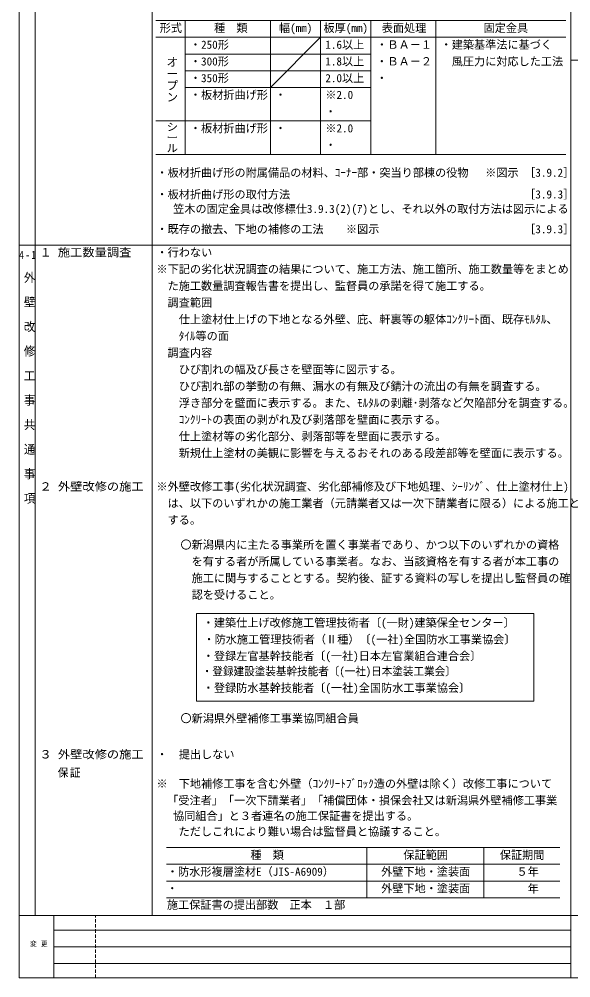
# Model space of a CAD drawing. Units: millimetres on the paper. Extents: x -395 to 397, y -284 to 286.
# Drawn here: x -394.6 to -196.6, y -283.7 to 60.3 of the extents above; entities that cross this region are included whole.
import ezdxf
from ezdxf.enums import TextEntityAlignment as Align

# ---------------------------------------------------------------- set-up
doc = ezdxf.new("R2010")
doc.units = ezdxf.units.MM
doc.linetypes.add('DASHED1', pattern=[1.8, 1.2, -0.6])
doc.layers.add('0-0', color=4, linetype='Continuous', lineweight=9)
doc.layers.add('E-0', color=5, linetype='Continuous', lineweight=9)
doc.layers.add('0-1_文字', color=7, linetype='Continuous')
doc.styles.add('@ＭＳ ゴシック', font='')
doc.styles.add('ＭＳ ゴシック', font='')
doc.styles.get('@ＭＳ ゴシック').set_extended_font_data('@MS Gothic')
doc.styles.get('ＭＳ ゴシック').set_extended_font_data('MS Gothic')

msp = doc.modelspace()

# ---------------------------------------------------------------- linework, layer by layer
at = {"layer": '0-0'}
for p, q in [((-388.831, -261.265), (-388.831, 286.235)), ((-346.831, -261.265), (-346.831, 286.235)), ((-345.531, 59.774), (-198.313, 59.774)), ((-335.031, 11.774), (-335.031, 59.774)), ((-304.412, 11.774), (-304.412, 59.774)), ((-286.412, 11.774), (-286.412, 59.774)), ((-268.412, 11.774), (-268.412, 59.774)), ((-245.031, 11.774), (-245.031, 59.774)), ((-345.531, 53.774), (-198.313, 53.774)), ((-286.412, 53.774), (-304.412, 35.774)), ((-335.031, 47.774), (-268.412, 47.774)), ((-196.631, 45.521), (1.369, 45.521)), ((-335.031, 41.774), (-268.412, 41.774)), ((-335.031, 35.774), (-268.412, 35.774)), ((-345.531, 23.774), (-268.412, 23.774)), ((-345.531, 11.774), (-198.313, 11.774)), ((-394.631, -20.765), (-196.631, -20.765)), ((-269.78, -236.941), (-269.78, -254.941)), ((-227.78, -236.941), (-227.78, -254.941)), ((-341.78, -254.941), (-200.563, -254.941))]:
    msp.add_line(p, q, dxfattribs=at)
msp.add_lwpolyline([(-331.005, -152.917), (-209.802, -152.917), (-209.802, -184.403), (-331.005, -184.403)], close=True, dxfattribs=at)
for points in [[(-341.78, -236.941), (-209.78, -236.941), (-200.563, -236.941)], [(-341.78, -242.941), (-209.78, -242.941), (-200.563, -242.941)], [(-341.78, -248.941), (-209.78, -248.941), (-200.563, -248.941)]]:
    msp.add_lwpolyline(points, dxfattribs=at)
at = {"layer": 'E-0', "color": 7}
for p, q in [((-394.631, -283.681), (-394.631, 286.235)), ((-196.631, 286.235), (-196.631, -261.265)), ((-394.631, -261.265), (397.369, -261.265)), ((-394.631, -261.265), (397.369, -261.265)), ((-394.631, -261.265), (397.369, -261.265)), ((-382.231, -283.681), (-382.231, -261.265)), ((-196.631, -283.681), (-196.631, -261.265)), ((-382.231, -266.593), (-202.881, -266.593)), ((-202.881, -266.593), (-196.631, -266.593)), ((-382.231, -272.593), (-202.881, -272.593)), ((-202.881, -272.593), (-196.631, -272.593)), ((-382.231, -278.593), (-202.881, -278.593)), ((-202.881, -278.593), (-196.631, -278.593)), ((397.369, -283.681), (-394.631, -283.681)), ((397.369, -283.681), (-394.631, -283.681)), ((397.369, -283.681), (-394.631, -283.681))]:
    msp.add_line(p, q, dxfattribs=at)
at = {"layer": 'E-0', "color": 7, "linetype": 'DASHED1'}
msp.add_line((-367.231, -283.681), (-367.231, -261.265), dxfattribs=at)

# ---------------------------------------------------------------- texts
at = {"layer": '0-1_文字', "style": 'ＭＳ ゴシック'}
for s, p in [('形式', (-344.181, 54.774)), ('種\u3000類', (-324.661, 54.774)), ('幅(mm)', (-301.362, 54.774)), ('板厚(mm)', (-285.362, 54.774)), ('表面処理', (-264.458, 54.774)), ('固定金具', (-227.913, 54.774)), ('・250形', (-333.331, 48.774)), ('1.6以上', (-284.712, 48.774)), ('・ＢＡ－１', (-266.419, 48.774)), ('・建築基準法に基づく', (-243.331, 48.774)), ('・300形', (-333.331, 42.774)), ('1.8以上', (-284.712, 42.774)), ('・ＢＡ－２', (-266.419, 42.774)), ('\u3000風圧力に対応した工法', (-243.331, 42.774)), ('・350形', (-333.331, 36.774)), ('2.0以上', (-284.712, 36.774)), ('・\u3000', (-266.419, 36.774)), ('・板材折曲げ形', (-333.331, 30.774)), ('※2.0', (-284.712, 30.774)), ('・板材折曲げ形', (-333.331, 18.774)), ('※2.0', (-284.712, 18.774)), ('・板材折曲げ形の附属備品の材料、ｺｰﾅｰ部・突当り部棟の役物\u3000 ※図示 ［3.9.2］', (-345.331, 2.854)), ('・板材折曲げ形の取付方法\u3000\u3000\u3000\u3000\u3000\u3000\u3000\u3000\u3000\u3000\u3000\u3000\u3000\u3000\u3000\u3000\u3000\u3000\u3000\u3000\u3000［3.9.3］', (-345.331, -4.942)), ('\u3000 笠木の固定金具は改修標仕3.9.3(2)(ｱ)とし、それ以外の取付方法は図示による', (-345.331, -10.139)), ('・既存の撤去、下地の補修の工法\u3000\u3000※図示\u3000\u3000\u3000\u3000\u3000\u3000\u3000\u3000\u3000\u3000 \u3000 \u3000［3.9.3］', (-345.331, -17.415)), ('・行わない', (-345.331, -25.765)), ('※下記の劣化状況調査の結果について、施工方法、施工箇所、施工数量等をまとめ', (-345.331, -31.765)), ('\u3000た施工数量調査報告書を提出し、監督員の承諾を得て施工する。', (-345.331, -37.765)), ('\u3000調査範囲', (-345.331, -43.765)), ('\u3000\u3000仕上塗材仕上げの下地となる外壁、庇、軒裏等の躯体ｺﾝｸﾘｰﾄ面、既存ﾓﾙﾀﾙ、', (-345.331, -49.765)), ('\u3000\u3000ﾀｲﾙ等の面', (-345.331, -55.765)), ('\u3000調査内容', (-345.331, -61.765)), ('\u3000\u3000ひび割れの幅及び長さを壁面等に図示する。', (-345.331, -67.765)), ('\u3000\u3000ひび割れ部の挙動の有無、漏水の有無及び錆汁の流出の有無を調査する。', (-345.331, -73.765)), ('\u3000\u3000浮き部分を壁面に表示する。また、ﾓﾙﾀﾙの剥離･剥落など欠陥部分を調査する。', (-345.331, -79.765)), ('\u3000\u3000ｺﾝｸﾘｰﾄの表面の剥がれ及び剥落部を壁面に表示する。', (-345.331, -85.765)), ('\u3000\u3000仕上塗材等の劣化部分、剥落部等を壁面に表示する。', (-345.331, -91.765)), ('\u3000\u3000新規仕上塗材の美観に影響を与えるおそれのある段差部等を壁面に表示する。', (-345.331, -97.765)), ('※外壁改修工事(劣化状況調査、劣化部補修及び下地処理、ｼｰﾘﾝｸﾞ、仕上塗材仕上)', (-345.331, -109.765)), ('\u3000は、以下のいずれかの施工業者（元請業者又は一次下請業者に限る）による施工と', (-345.331, -115.765)), ('\u3000する。', (-345.331, -121.765)), ('\u3000〇新潟県内に主たる事業所を置く事業者であり、かつ以下のいずれかの資格', (-340.713, -130.66)), ('    を有する者が所属している事業者。なお、当該資格を有する者が本工事の', (-340.713, -136.645)), ('\u3000\u3000施工に関与することとする。契約後、証する資料の写しを提出し監督員の確', (-340.713, -142.645)), ('\u3000\u3000認を受けること。', (-340.713, -148.601)), ('\u3000\u3000\u3000・建築仕上げ改修施工管理技術者〔(一財)建築保全センター〕', (-340.713, -158.616)), ('\u3000\u3000\u3000・防水施工管理技術者（Ⅱ種）〔(一社)全国防水工事業協会〕', (-340.467, -164.607)), ('\u3000\u3000\u3000・登録左官基幹技能者〔(一社)日本左官業組合連合会〕', (-340.713, -170.572)), ('\u3000\u3000\u3000・登録防水基幹技能者〔(一社)全国防水工事業協会〕', (-340.713, -182.004)), ('\u3000〇新潟県外壁補修工事業協同組合員', (-340.713, -192.939)), ('・\u3000提出しない', (-345.331, -205.864)), ('※\u3000下地補修工事を含む外壁（ｺﾝｸﾘｰﾄﾌﾞﾛｯｸ造の外壁は除く）改修工事について', (-345.331, -216.375)), ('「受注者」「一次下請業者」「補償団体・損保会社又は新潟県外壁補修工事業', (-341.485, -222.375)), (' 協同組合」と３者連名の施工保証書を提出する。', (-341.379, -227.944)), ('  ただしこれにより難い場合は監督員と協議すること。', (-341.379, -233.547)), ('種\u3000類', (-311.63, -241.936)), ('保証範囲', (-256.68, -241.941)), ('保証期間', (-222.071, -241.941)), ('・防水形複層塗材E（JIS-A6909）', (-341.58, -247.941)), ('外壁下地・塗装面', (-264.68, -247.941)), ('\u3000５年', (-220.071, -247.941)), ('外壁下地・塗装面', (-264.68, -253.934)), ('\u3000\u3000年', (-220.071, -254.048)), ('施工保証書の提出部数\u3000正本\u3000１部', (-341.58, -259.836))]:
    msp.add_text(s, height=2.933, dxfattribs=at).set_placement(p, align=Align.BOTTOM_LEFT)
at = {"layer": '0-1_文字', "style": '@ＭＳ ゴシック'}
for s, width, p in [('オープン', 1.05, (-342.081, 47.074)), ('シール', 0.95, (-342.081, 23.574)), ('\u3000外\u3000壁\u3000改\u3000修\u3000工\u3000事\u3000共\u3000通\u3000事\u3000項', 1.1, (-393.331, -25.765))]:
    msp.add_text(s, height=2.933, rotation=270, dxfattribs=dict(at, width=width)).set_placement(p, align=Align.BOTTOM_LEFT)
at = {"layer": '0-1_文字', "style": 'ＭＳ ゴシック'}
for s, width, p in [('・', 0.95, (-302.712, 30.774)), ('・', 0.95, (-284.712, 24.774)), ('・', 0.95, (-302.712, 18.774)), ('・', 0.95, (-284.712, 12.774)), ('１ 施工数量調査', 1.1, (-387.331, -25.765)), ('２ 外壁改修の施工', 1.1, (-387.331, -109.765)), ('\u3000\u3000\u3000・登録建設塗装基幹技能者〔(一社)日本塗装工業会〕', 0.95, (-340.467, -176.039)), ('３ 外壁改修の施工', 1.1, (-387.331, -205.864)), ('・', 0.95, (-341.58, -253.934))]:
    msp.add_text(s, height=2.933, dxfattribs=dict(at, width=width)).set_placement(p, align=Align.BOTTOM_LEFT)
at = {"layer": '0-1_文字', "char_height": 2.933, "attachment_point": 7, "style": 'ＭＳ ゴシック'}
for s, insert in [('\\T1.29;\\W0.85;4-1', (-394.631, -25.765)), ('\\T1.15;\\W0.95;\u3000\\~保証', (-387.331, -211.864))]:
    msp.add_mtext(s, dxfattribs=dict(at, insert=insert))
at = {"layer": 'E-0', "color": 7, "style": 'ＭＳ ゴシック', "width": 0.95}
msp.add_text('変 更', height=1.833, dxfattribs=at).set_placement((-390.731, -272.915), align=Align.BOTTOM_LEFT)

doc.saveas('drawing.dxf')
